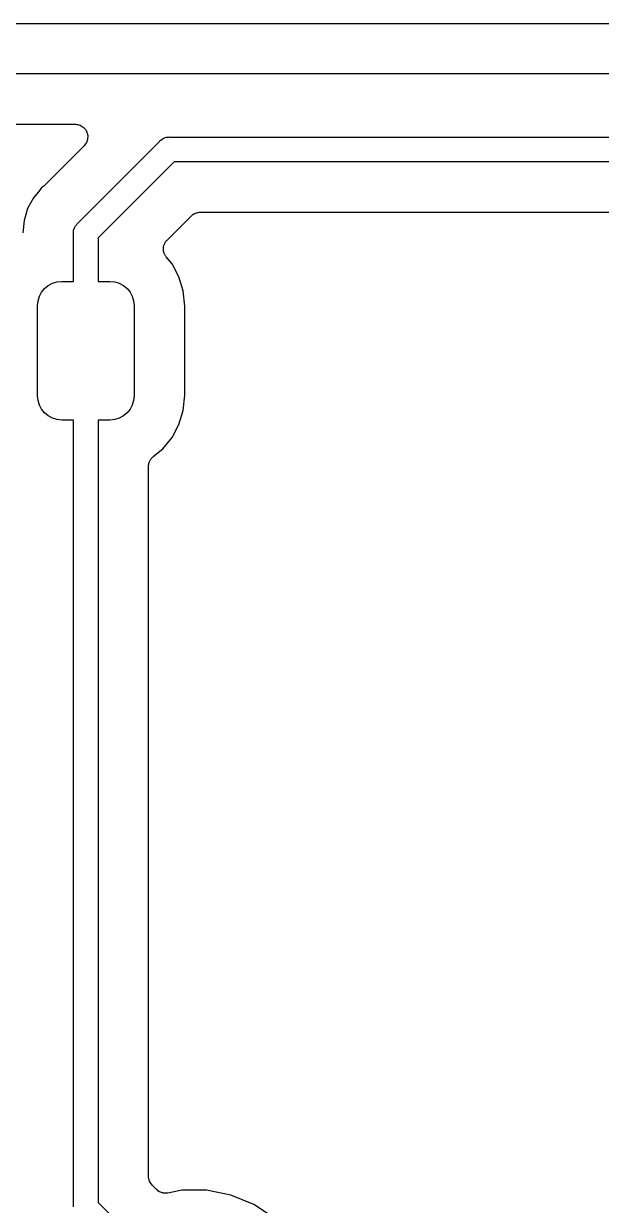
# Model space of a CAD drawing. Extents: x 0.71 to 5.18, y -2.29 to -0.62.
# Drawn here: x 2.7822 to 3.0119, y -1.0997 to -0.63 of the extents above; entities that cross this region are included whole.
import ezdxf

# ---------------------------------------------------------------- set-up
doc = ezdxf.new("R2010")
doc.units = 0
doc.header["$MEASUREMENT"] = 0
doc.layers.add('BLACK', color=7, linetype='CONTINUOUS')

msp = doc.modelspace()

# ---------------------------------------------------------------- linework, layer by layer
at = {"layer": 'BLACK', "linetype": 'CONTINUOUS'}
for p, q in [((2.34049, -0.63), (3.08951, -0.63)), ((3.08586, -0.65), (2.36414, -0.65)), ((2.67342, -0.67), (2.80268, -0.67)), ((2.80268, -0.67), (2.80274, -0.67)), ((2.80274, -0.67), (2.80274, -0.67)), ((2.80274, -0.67), (2.80274, -0.67)), ((2.80274, -0.67), (2.80275, -0.67)), ((2.80275, -0.67), (2.80323, -0.670054)), ((2.80323, -0.670054), (2.80371, -0.670106)), ((2.80371, -0.670106), (2.80372, -0.670108)), ((2.80372, -0.670108), (2.80372, -0.670109)), ((2.80372, -0.670109), (2.80418, -0.670253)), ((2.80418, -0.670253), (2.80464, -0.670397)), ((2.80464, -0.670397), (2.80465, -0.670402)), ((2.80465, -0.670402), (2.80465, -0.670404)), ((2.80465, -0.670404), (2.80507, -0.670635)), ((2.80507, -0.670635), (2.8055, -0.670865)), ((2.8055, -0.670865), (2.8055, -0.67087)), ((2.8055, -0.67087), (2.80551, -0.670874)), ((2.80551, -0.670874), (2.80587, -0.671177)), ((2.80587, -0.671177), (2.80625, -0.671489)), ((2.80625, -0.671489), (2.80625, -0.671496)), ((2.80625, -0.671496), (2.80626, -0.671502)), ((2.80626, -0.671502), (2.80655, -0.671871)), ((2.80655, -0.671871), (2.80686, -0.672248)), ((2.80686, -0.672248), (2.80686, -0.672255)), ((2.80686, -0.672255), (2.80687, -0.672262)), ((2.80687, -0.672262), (2.80709, -0.67268)), ((2.80709, -0.67268), (2.80731, -0.673111)), ((2.80731, -0.673111), (2.80732, -0.673119)), ((2.80732, -0.673119), (2.80732, -0.673127)), ((2.80732, -0.673127), (2.80745, -0.673574)), ((2.80758, -0.676005), (2.80744, -0.676461)), ((2.80745, -0.673574), (2.80759, -0.674046)), ((2.80759, -0.675988), (2.80758, -0.675997)), ((2.80758, -0.675997), (2.80758, -0.676005)), ((2.80759, -0.674046), (2.80759, -0.674055)), ((2.80759, -0.674055), (2.8076, -0.674063)), ((2.80763, -0.675511), (2.80759, -0.675988)), ((2.8076, -0.674063), (2.80764, -0.674527)), ((2.80768, -0.675035), (2.80763, -0.675511)), ((2.80764, -0.674527), (2.80768, -0.675017)), ((2.80768, -0.675017), (2.80768, -0.675026)), ((2.80768, -0.675026), (2.80768, -0.675035)), ((2.8365, -0.676503), (2.83669, -0.67635)), ((2.83669, -0.676349), (2.8372, -0.675933)), ((2.83669, -0.67635), (2.83669, -0.676349)), ((2.8372, -0.675933), (2.83725, -0.675888)), ((2.83725, -0.675888), (2.83811, -0.675431)), ((2.83811, -0.675431), (2.83904, -0.67515)), ((2.83904, -0.67515), (2.83976, -0.675079)), ((2.83976, -0.675079), (2.84, -0.675055)), ((2.83976, -0.675079), (2.83976, -0.675079)), ((2.84, -0.675055), (2.84024, -0.675079)), ((2.84024, -0.675079), (3.03976, -0.675079)), ((2.80622, -0.678536), (2.79033, -0.694429)), ((2.8036, -0.70944), (2.83635, -0.676691)), ((2.80652, -0.678166), (2.80622, -0.678536)), ((2.80683, -0.677796), (2.80652, -0.678166)), ((2.80684, -0.677781), (2.80683, -0.677788)), ((2.80683, -0.677788), (2.80683, -0.677796)), ((2.80707, -0.677361), (2.80684, -0.677781)), ((2.80729, -0.676938), (2.80707, -0.677361)), ((2.8073, -0.676929), (2.80729, -0.676938)), ((2.80744, -0.676461), (2.8073, -0.676921)), ((2.8073, -0.676921), (2.8073, -0.676929)), ((2.83635, -0.676691), (2.8365, -0.676503)), ((2.84204, -0.684921), (2.81183, -0.715129)), ((3.03796, -0.684921), (2.84204, -0.684921)), ((2.78996, -0.694759), (2.7892, -0.695383)), ((2.79011, -0.69461), (2.78996, -0.694759)), ((2.79028, -0.694478), (2.79011, -0.69461)), ((2.79033, -0.694429), (2.79028, -0.694478)), ((2.78609, -0.699178), (2.78377, -0.703507)), ((2.78858, -0.696144), (2.78609, -0.699178)), ((2.7892, -0.695383), (2.78858, -0.696144)), ((2.78858, -0.696144), (2.78858, -0.696144)), ((2.78377, -0.703507), (2.78235, -0.708205)), ((2.78235, -0.708205), (2.78187, -0.71309)), ((2.83922, -0.716025), (2.84886, -0.706386)), ((2.84886, -0.706386), (2.84887, -0.706374)), ((2.84887, -0.706373), (2.84891, -0.706337)), ((2.84887, -0.706374), (2.84887, -0.706373)), ((2.84887, -0.706373), (2.84887, -0.706373)), ((2.84891, -0.706337), (2.84927, -0.706048)), ((2.84927, -0.706048), (2.84963, -0.705757)), ((2.84963, -0.705757), (2.84965, -0.705744)), ((2.84965, -0.705744), (2.84967, -0.705728)), ((2.84967, -0.705728), (2.85008, -0.705515)), ((2.85008, -0.705515), (2.85049, -0.705299)), ((2.85049, -0.705299), (2.85051, -0.705291)), ((2.85051, -0.705291), (2.85054, -0.705279)), ((2.85054, -0.705279), (2.85098, -0.70515)), ((2.85098, -0.70515), (2.85142, -0.705016)), ((2.85142, -0.705016), (2.85145, -0.705014)), ((2.85145, -0.705014), (2.85147, -0.705007)), ((2.85147, -0.705007), (2.85193, -0.704966)), ((2.85193, -0.704966), (2.85239, -0.704921)), ((2.85239, -0.704921), (3.02695, -0.704921)), ((2.80196, -0.713091), (2.80204, -0.71232)), ((2.80199, -0.713332), (2.80196, -0.713091)), ((2.80199, -0.732441), (2.80199, -0.713332)), ((2.80204, -0.71232), (2.80206, -0.712126)), ((2.80206, -0.712126), (2.80213, -0.711877)), ((2.80213, -0.711877), (2.80234, -0.711198)), ((2.80234, -0.711198), (2.8028, -0.710343)), ((2.8028, -0.710343), (2.80326, -0.709781)), ((2.80326, -0.709781), (2.80341, -0.709594)), ((2.80326, -0.709781), (2.80326, -0.709781)), ((2.80341, -0.709594), (2.8036, -0.70944)), ((2.81183, -0.715129), (2.81183, -0.732441)), ((2.83783, -0.718797), (2.83785, -0.718572)), ((2.83785, -0.718572), (2.83793, -0.71832)), ((2.83793, -0.71832), (2.83798, -0.718063)), ((2.83798, -0.718063), (2.83807, -0.717855)), ((2.83807, -0.717855), (2.83814, -0.717639)), ((2.83814, -0.717639), (2.83826, -0.717407)), ((2.83826, -0.717407), (2.83837, -0.717165)), ((2.83837, -0.717165), (2.83849, -0.716978)), ((2.83849, -0.716978), (2.8386, -0.716779)), ((2.8386, -0.716779), (2.83877, -0.716575)), ((2.83877, -0.716575), (2.83891, -0.716358)), ((2.83891, -0.716358), (2.83908, -0.7162)), ((2.83908, -0.7162), (2.83922, -0.716025)), ((2.83775, -0.719543), (2.83778, -0.719281)), ((2.83778, -0.719768), (2.83775, -0.719543)), ((2.83777, -0.719994), (2.83778, -0.719768)), ((2.83782, -0.720252), (2.83777, -0.719994)), ((2.83778, -0.719018), (2.83783, -0.718797)), ((2.83778, -0.719281), (2.83778, -0.719018)), ((2.83785, -0.720514), (2.83782, -0.720252)), ((2.83791, -0.720731), (2.83785, -0.720514)), ((2.83795, -0.720953), (2.83791, -0.720731)), ((2.83805, -0.721198), (2.83795, -0.720953)), ((2.83813, -0.721449), (2.83805, -0.721198)), ((2.83823, -0.721649), (2.83813, -0.721449)), ((2.83831, -0.721859), (2.83823, -0.721649)), ((2.83846, -0.72208), (2.83831, -0.721859)), ((2.83858, -0.722313), (2.83846, -0.72208)), ((2.83872, -0.722488), (2.83858, -0.722313)), ((2.83885, -0.722678), (2.83872, -0.722488)), ((2.83889, -0.722732), (2.83885, -0.722678)), ((2.84119, -0.725541), (2.83889, -0.722732)), ((2.84394, -0.730674), (2.84119, -0.725541)), ((2.79364, -0.733171), (2.79544, -0.732625)), ((2.79544, -0.732625), (2.79731, -0.732441)), ((2.79731, -0.732441), (2.80199, -0.732441)), ((2.81183, -0.732441), (2.81651, -0.732441)), ((2.81651, -0.732441), (2.81838, -0.732625)), ((2.81838, -0.732625), (2.82018, -0.733171)), ((2.84563, -0.736245), (2.84394, -0.730674)), ((2.78845, -0.738365), (2.78933, -0.736706)), ((2.78933, -0.736706), (2.79053, -0.735252)), ((2.79053, -0.735252), (2.79198, -0.734058)), ((2.79198, -0.734058), (2.79364, -0.733171)), ((2.82018, -0.733171), (2.82184, -0.734058)), ((2.82184, -0.734058), (2.82329, -0.735252)), ((2.82329, -0.735252), (2.82449, -0.736706)), ((2.82449, -0.736706), (2.82537, -0.738365)), ((2.84622, -0.742283), (2.84563, -0.736245)), ((2.78772, -0.742037), (2.7879, -0.740165)), ((2.78772, -0.777963), (2.78772, -0.742037)), ((2.7879, -0.740165), (2.78845, -0.738365)), ((2.82537, -0.738365), (2.82592, -0.740165)), ((2.82592, -0.740165), (2.8261, -0.742037)), ((2.8261, -0.742037), (2.8261, -0.777963)), ((2.84622, -0.777717), (2.84622, -0.742283)), ((2.7879, -0.779835), (2.78772, -0.777963)), ((2.8261, -0.777963), (2.82592, -0.779835)), ((2.84563, -0.783755), (2.84622, -0.777717)), ((2.78845, -0.781635), (2.7879, -0.779835)), ((2.78933, -0.783294), (2.78845, -0.781635)), ((2.79053, -0.784748), (2.78933, -0.783294)), ((2.82449, -0.783294), (2.82329, -0.784748)), ((2.82537, -0.781635), (2.82449, -0.783294)), ((2.82592, -0.779835), (2.82537, -0.781635)), ((2.84394, -0.789326), (2.84563, -0.783755)), ((2.79198, -0.785942), (2.79053, -0.784748)), ((2.79364, -0.786829), (2.79198, -0.785942)), ((2.79544, -0.787375), (2.79364, -0.786829)), ((2.79731, -0.787559), (2.79544, -0.787375)), ((2.80199, -0.787559), (2.79731, -0.787559)), ((2.80199, -1.10037), (2.80199, -0.787559)), ((2.81651, -0.787559), (2.81183, -0.787559)), ((2.81183, -0.787559), (2.81183, -1.09857)), ((2.81838, -0.787375), (2.81651, -0.787559)), ((2.82018, -0.786829), (2.81838, -0.787375)), ((2.82184, -0.785942), (2.82018, -0.786829)), ((2.82329, -0.784748), (2.82184, -0.785942)), ((2.84119, -0.794459), (2.84394, -0.789326)), ((2.8375, -0.798959), (2.84119, -0.794459)), ((2.83258, -0.80339), (2.83271, -0.803153)), ((2.83271, -0.803153), (2.83285, -0.802985)), ((2.83285, -0.802985), (2.83297, -0.802803)), ((2.83297, -0.802803), (2.83316, -0.802612)), ((2.83316, -0.802612), (2.83333, -0.802406)), ((2.83333, -0.802406), (2.8335, -0.802268)), ((2.8335, -0.802268), (2.83366, -0.802113)), ((2.83366, -0.802113), (2.8375, -0.798959)), ((2.83183, -0.805908), (2.83186, -0.80569)), ((2.83183, -0.805978), (2.83183, -0.805908)), ((2.83183, -1.08822), (2.83183, -0.805978)), ((2.83186, -0.805471), (2.83191, -0.805207)), ((2.83186, -0.80569), (2.83186, -0.805471)), ((2.83191, -0.805207), (2.83194, -0.804939)), ((2.83194, -0.804939), (2.83201, -0.804729)), ((2.83201, -0.804729), (2.83205, -0.804514)), ((2.83205, -0.804514), (2.83215, -0.804265)), ((2.83215, -0.804265), (2.83224, -0.804008)), ((2.83224, -0.804008), (2.83234, -0.803816)), ((2.83234, -0.803816), (2.83243, -0.803614)), ((2.83243, -0.803614), (2.83258, -0.80339)), ((2.83188, -1.08868), (2.83183, -1.08822)), ((2.83192, -1.08914), (2.83188, -1.08868)), ((2.83192, -1.08916), (2.83192, -1.08914)), ((2.83193, -1.08919), (2.83192, -1.08916)), ((2.83206, -1.08963), (2.83193, -1.08919)), ((2.83219, -1.09007), (2.83206, -1.08963)), ((2.8322, -1.0901), (2.83219, -1.09007)), ((2.83221, -1.09012), (2.8322, -1.0901)), ((2.83242, -1.09053), (2.83221, -1.09012)), ((2.83264, -1.09094), (2.83242, -1.09053)), ((2.83265, -1.09096), (2.83264, -1.09094)), ((2.83267, -1.09098), (2.83265, -1.09096)), ((2.83296, -1.09134), (2.83267, -1.09098)), ((2.83325, -1.0917), (2.83296, -1.09134)), ((2.83328, -1.09174), (2.83325, -1.0917)), ((2.8333, -1.09175), (2.83328, -1.09174)), ((2.83328, -1.09174), (2.83328, -1.09174)), ((2.83328, -1.09174), (2.83328, -1.09174)), ((2.83499, -1.09344), (2.8333, -1.09175)), ((2.83534, -1.09374), (2.83499, -1.09344)), ((2.8357, -1.09403), (2.83534, -1.09374)), ((2.83572, -1.09405), (2.8357, -1.09403)), ((2.83574, -1.09406), (2.83572, -1.09405)), ((2.83615, -1.09428), (2.83574, -1.09406)), ((2.83656, -1.0945), (2.83615, -1.09428)), ((2.84508, -1.0937), (2.8395, -1.09481)), ((2.85492, -1.0937), (2.84508, -1.0937)), ((2.86458, -1.09562), (2.85492, -1.0937)), ((2.81183, -1.09857), (2.83254, -1.11928)), ((2.83658, -1.09451), (2.83656, -1.0945)), ((2.8366, -1.09452), (2.83658, -1.09451)), ((2.83704, -1.09466), (2.8366, -1.09452)), ((2.83749, -1.0948), (2.83704, -1.09466)), ((2.83751, -1.0948), (2.83749, -1.0948)), ((2.83753, -1.09481), (2.83751, -1.0948)), ((2.83799, -1.09485), (2.83753, -1.09481)), ((2.83846, -1.09491), (2.83799, -1.09485)), ((2.83848, -1.0949), (2.83846, -1.09491)), ((2.8385, -1.09491), (2.83848, -1.0949)), ((2.83897, -1.09486), (2.8385, -1.09491)), ((2.83943, -1.09482), (2.83897, -1.09486)), ((2.83947, -1.09481), (2.83943, -1.09482)), ((2.83948, -1.09481), (2.83947, -1.09481)), ((2.83947, -1.09481), (2.83947, -1.09481)), ((2.8395, -1.09481), (2.83948, -1.09481)), ((2.87368, -1.09939), (2.86458, -1.09562)), ((2.88187, -1.10486), (2.87368, -1.09939))]:
    msp.add_line(p, q, dxfattribs=at)

doc.saveas('drawing.dxf')
